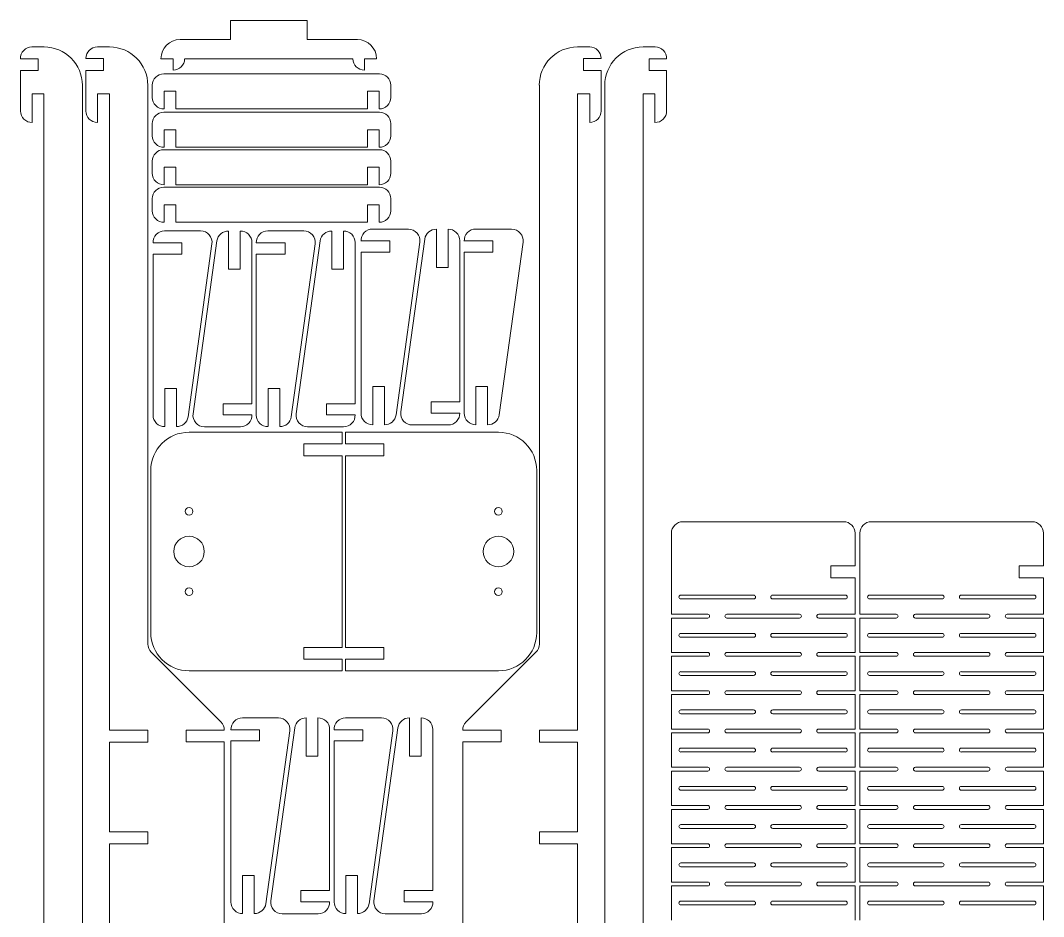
# Model space of a CAD drawing. Header units: inches. Extents: x 0 to 11.4, y -3.9 to 16.6.
# Drawn here: x 0 to 10.53, y 7.33 to 16.55 of the extents above; entities that cross this region are included whole.
import ezdxf

# ---------------------------------------------------------------- set-up
doc = ezdxf.new("R2010")
doc.units = ezdxf.units.IN
doc.header["$MEASUREMENT"] = 0
doc.layers.add('inside', color=3, linetype='Continuous', lineweight=0)
doc.layers.add('outside', color=6, linetype='Continuous', lineweight=0)

msp = doc.modelspace()

# ---------------------------------------------------------------- linework, layer by layer
at = {"layer": 'inside'}
for p, q in [((7.545, 10.637), (6.797, 10.637)), ((8.49, 10.637), (7.742, 10.637)), ((9.486, 10.637), (8.738, 10.637)), ((10.431, 10.637), (9.683, 10.637)), ((6.797, 10.597), (7.545, 10.597)), ((7.742, 10.597), (8.49, 10.597)), ((8.738, 10.597), (9.486, 10.597)), ((9.683, 10.597), (10.431, 10.597)), ((8.018, 10.44), (7.27, 10.44)), ((9.958, 10.44), (9.21, 10.44)), ((7.27, 10.401), (8.018, 10.401)), ((9.21, 10.401), (9.958, 10.401)), ((7.545, 10.243), (6.797, 10.243)), ((8.49, 10.243), (7.742, 10.243)), ((9.486, 10.243), (8.738, 10.243)), ((10.431, 10.243), (9.683, 10.243)), ((6.797, 10.204), (7.545, 10.204)), ((7.742, 10.204), (8.49, 10.204)), ((8.738, 10.204), (9.486, 10.204)), ((9.683, 10.204), (10.431, 10.204)), ((8.018, 10.046), (7.27, 10.046)), ((7.27, 10.007), (8.018, 10.007)), ((9.958, 10.046), (9.21, 10.046)), ((9.21, 10.007), (9.958, 10.007)), ((7.545, 9.849), (6.797, 9.849)), ((6.797, 9.81), (7.545, 9.81)), ((8.49, 9.849), (7.742, 9.849)), ((7.742, 9.81), (8.49, 9.81)), ((9.486, 9.849), (8.738, 9.849)), ((8.738, 9.81), (9.486, 9.81)), ((10.431, 9.849), (9.683, 9.849)), ((9.683, 9.81), (10.431, 9.81)), ((8.018, 9.653), (7.27, 9.653)), ((7.27, 9.613), (8.018, 9.613)), ((9.958, 9.653), (9.21, 9.653)), ((9.21, 9.613), (9.958, 9.613)), ((7.545, 9.456), (6.797, 9.456)), ((6.797, 9.416), (7.545, 9.416)), ((8.49, 9.456), (7.742, 9.456)), ((7.742, 9.416), (8.49, 9.416)), ((9.486, 9.456), (8.738, 9.456)), ((8.738, 9.416), (9.486, 9.416)), ((10.431, 9.456), (9.683, 9.456)), ((9.683, 9.416), (10.431, 9.416)), ((8.018, 9.259), (7.27, 9.259)), ((7.27, 9.219), (8.018, 9.219)), ((9.958, 9.259), (9.21, 9.259)), ((9.21, 9.219), (9.958, 9.219)), ((7.545, 9.062), (6.797, 9.062)), ((8.49, 9.062), (7.742, 9.062)), ((9.486, 9.062), (8.738, 9.062)), ((10.431, 9.062), (9.683, 9.062)), ((6.797, 9.023), (7.545, 9.023)), ((7.742, 9.023), (8.49, 9.023)), ((8.738, 9.023), (9.486, 9.023)), ((9.683, 9.023), (10.431, 9.023)), ((8.018, 8.865), (7.27, 8.865)), ((9.958, 8.865), (9.21, 8.865)), ((7.27, 8.826), (8.018, 8.826)), ((9.21, 8.826), (9.958, 8.826)), ((7.545, 8.668), (6.797, 8.668)), ((8.49, 8.668), (7.742, 8.668)), ((9.486, 8.668), (8.738, 8.668)), ((10.431, 8.668), (9.683, 8.668)), ((6.797, 8.629), (7.545, 8.629)), ((7.742, 8.629), (8.49, 8.629)), ((8.738, 8.629), (9.486, 8.629)), ((9.683, 8.629), (10.431, 8.629)), ((8.018, 8.471), (7.27, 8.471)), ((7.27, 8.432), (8.018, 8.432)), ((9.958, 8.471), (9.21, 8.471)), ((9.21, 8.432), (9.958, 8.432)), ((7.545, 8.275), (6.797, 8.275)), ((6.797, 8.235), (7.545, 8.235)), ((8.49, 8.275), (7.742, 8.275)), ((7.742, 8.235), (8.49, 8.235)), ((9.486, 8.275), (8.738, 8.275)), ((8.738, 8.235), (9.486, 8.235)), ((10.431, 8.275), (9.683, 8.275)), ((9.683, 8.235), (10.431, 8.235)), ((8.018, 8.078), (7.27, 8.078)), ((7.27, 8.038), (8.018, 8.038)), ((9.958, 8.078), (9.21, 8.078)), ((9.21, 8.038), (9.958, 8.038)), ((7.545, 7.881), (6.797, 7.881)), ((6.797, 7.842), (7.545, 7.842)), ((8.49, 7.881), (7.742, 7.881)), ((7.742, 7.842), (8.49, 7.842)), ((9.486, 7.881), (8.738, 7.881)), ((8.738, 7.842), (9.486, 7.842)), ((10.431, 7.881), (9.683, 7.881)), ((9.683, 7.842), (10.431, 7.842)), ((8.018, 7.684), (7.27, 7.684)), ((7.27, 7.645), (8.018, 7.645)), ((9.958, 7.684), (9.21, 7.684)), ((9.21, 7.645), (9.958, 7.645)), ((7.545, 7.487), (6.797, 7.487)), ((8.49, 7.487), (7.742, 7.487)), ((9.486, 7.487), (8.738, 7.487)), ((10.431, 7.487), (9.683, 7.487)), ((6.797, 7.448), (7.545, 7.448)), ((7.742, 7.448), (8.49, 7.448)), ((8.738, 7.448), (9.486, 7.448)), ((9.683, 7.448), (10.431, 7.448))]:
    msp.add_line(p, q, dxfattribs=at)
for centre, radius in [((1.735, 11.499), 0.0394), ((4.919, 11.499), 0.0394), ((1.735, 11.086), 0.157), ((4.919, 11.086), 0.157), ((1.735, 10.672), 0.0394), ((4.919, 10.672), 0.0394)]:
    msp.add_circle(centre, radius, dxfattribs=at)
for centre, start, end in [((6.797, 10.617), 90, 270), ((7.545, 10.617), 270, 90), ((7.742, 10.617), 90, 270), ((8.49, 10.617), 270, 90), ((8.738, 10.617), 90, 270), ((9.486, 10.617), 270, 90), ((9.683, 10.617), 90, 270), ((10.431, 10.617), 270, 90), ((7.27, 10.42), 90, 270), ((8.018, 10.42), 270, 90), ((9.21, 10.42), 90, 270), ((9.958, 10.42), 270, 90), ((6.797, 10.223), 90, 270), ((7.545, 10.223), 270, 90), ((7.742, 10.223), 90, 270), ((8.49, 10.223), 270, 90), ((8.738, 10.223), 90, 270), ((9.486, 10.223), 270, 90), ((9.683, 10.223), 90, 270), ((10.431, 10.223), 270, 90), ((7.27, 10.027), 90, 270), ((8.018, 10.027), 270, 90), ((9.21, 10.027), 90, 270), ((9.958, 10.027), 270, 90), ((6.797, 9.83), 90, 270), ((7.545, 9.83), 270, 90), ((7.742, 9.83), 90, 270), ((8.49, 9.83), 270, 90), ((8.738, 9.83), 90, 270), ((9.486, 9.83), 270, 90), ((9.683, 9.83), 90, 270), ((10.431, 9.83), 270, 90), ((7.27, 9.633), 90, 270), ((8.018, 9.633), 270, 90), ((9.21, 9.633), 90, 270), ((9.958, 9.633), 270, 90), ((6.797, 9.436), 90, 270), ((7.545, 9.436), 270, 90), ((7.742, 9.436), 90, 270), ((8.49, 9.436), 270, 90), ((8.738, 9.436), 90, 270), ((9.486, 9.436), 270, 90), ((9.683, 9.436), 90, 270), ((10.431, 9.436), 270, 90), ((7.27, 9.239), 90, 270), ((8.018, 9.239), 270, 90), ((9.21, 9.239), 90, 270), ((9.958, 9.239), 270, 90), ((6.797, 9.042), 90, 270), ((7.545, 9.042), 270, 90), ((7.742, 9.042), 90, 270), ((8.49, 9.042), 270, 90), ((8.738, 9.042), 90, 270), ((9.486, 9.042), 270, 90), ((9.683, 9.042), 90, 270), ((10.431, 9.042), 270, 90), ((7.27, 8.845), 90, 270), ((8.018, 8.845), 270, 90), ((9.21, 8.845), 90, 270), ((9.958, 8.845), 270, 90), ((6.797, 8.649), 90, 270), ((7.545, 8.649), 270, 90), ((7.742, 8.649), 90, 270), ((8.49, 8.649), 270, 90), ((8.738, 8.649), 90, 270), ((9.486, 8.649), 270, 90), ((9.683, 8.649), 90, 270), ((10.431, 8.649), 270, 90), ((7.27, 8.452), 90, 270), ((8.018, 8.452), 270, 90), ((9.21, 8.452), 90, 270), ((9.958, 8.452), 270, 90), ((6.797, 8.255), 90, 270), ((7.545, 8.255), 270, 90), ((7.742, 8.255), 90, 270), ((8.49, 8.255), 270, 90), ((8.738, 8.255), 90, 270), ((9.486, 8.255), 270, 90), ((9.683, 8.255), 90, 270), ((10.431, 8.255), 270, 90), ((7.27, 8.058), 90, 270), ((8.018, 8.058), 270, 90), ((9.21, 8.058), 90, 270), ((9.958, 8.058), 270, 90), ((6.797, 7.861), 90, 270), ((7.545, 7.861), 270, 90), ((7.742, 7.861), 90, 270), ((8.49, 7.861), 270, 90), ((8.738, 7.861), 90, 270), ((9.486, 7.861), 270, 90), ((9.683, 7.861), 90, 270), ((10.431, 7.861), 270, 90), ((7.27, 7.664), 90, 270), ((8.018, 7.664), 270, 90), ((9.21, 7.664), 90, 270), ((9.958, 7.664), 270, 90), ((6.797, 7.468), 90, 270), ((7.545, 7.468), 270, 90), ((7.742, 7.468), 90, 270), ((8.49, 7.468), 270, 90), ((8.738, 7.468), 90, 270), ((9.486, 7.468), 270, 90), ((9.683, 7.468), 90, 270), ((10.431, 7.468), 270, 90)]:
    msp.add_arc(centre, 0.0197, start, end, dxfattribs=at)
at = {"layer": 'outside'}
for p, q in [((2.949, 16.551), (2.162, 16.551)), ((2.162, 16.551), (2.162, 16.354)), ((2.949, 16.354), (2.949, 16.551)), ((2.162, 16.354), (1.643, 16.354)), ((3.468, 16.354), (2.949, 16.354)), ((0.243, 16.278), (0.118, 16.278)), ((0.917, 16.278), (0.792, 16.278)), ((5.733, 16.278), (5.858, 16.278)), ((6.407, 16.278), (6.532, 16.278)), ((0, 16.157), (0.181, 16.157)), ((0.181, 16.157), (0.181, 16.037)), ((0.674, 16.16), (0.854, 16.16)), ((0.854, 16.16), (0.854, 16.035)), ((1.446, 16.157), (1.571, 16.157)), ((1.571, 16.157), (1.571, 16.039)), ((1.69, 16.157), (3.422, 16.157)), ((3.54, 16.039), (3.54, 16.157)), ((3.54, 16.157), (3.665, 16.157)), ((5.977, 16.16), (5.796, 16.16)), ((5.796, 16.16), (5.796, 16.035)), ((6.65, 16.157), (6.47, 16.157)), ((6.47, 16.157), (6.47, 16.037)), ((0.181, 16.037), (0, 16.037)), ((0, 16.037), (0, 15.619)), ((0.854, 16.035), (0.674, 16.035)), ((0.674, 16.035), (0.674, 15.619)), ((5.796, 16.035), (5.977, 16.035)), ((5.977, 16.035), (5.977, 15.619)), ((6.47, 16.037), (6.65, 16.037)), ((6.65, 16.037), (6.65, 15.619)), ((3.694, 16.002), (1.475, 16.002)), ((0.12, 15.501), (0.12, 15.796)), ((0.12, 15.796), (0.241, 15.796)), ((0.241, 15.796), (0.241, 0.481)), ((0.637, 0.394), (0.637, 15.884)), ((0.792, 15.501), (0.792, 15.796)), ((0.792, 15.796), (0.917, 15.796)), ((0.917, 15.796), (0.917, 9.248)), ((1.311, 10.133), (1.311, 15.884)), ((1.357, 15.884), (1.357, 15.759)), ((1.478, 15.822), (1.598, 15.822)), ((1.478, 15.641), (1.478, 15.822)), ((1.598, 15.822), (1.598, 15.641)), ((3.571, 15.641), (3.571, 15.822)), ((3.571, 15.822), (3.691, 15.822)), ((3.691, 15.822), (3.691, 15.641)), ((3.812, 15.759), (3.812, 15.884)), ((5.34, 10.133), (5.34, 15.884)), ((5.858, 15.796), (5.733, 15.796)), ((5.733, 15.796), (5.733, 9.248)), ((5.858, 15.501), (5.858, 15.796)), ((6.014, 0.394), (6.014, 15.884)), ((6.53, 15.796), (6.41, 15.796)), ((6.41, 15.796), (6.41, 0.481)), ((6.53, 15.501), (6.53, 15.796)), ((3.694, 15.607), (1.475, 15.607)), ((1.598, 15.641), (3.571, 15.641)), ((1.357, 15.489), (1.357, 15.364)), ((3.812, 15.364), (3.812, 15.489)), ((1.478, 15.426), (1.598, 15.426)), ((1.478, 15.246), (1.478, 15.426)), ((1.598, 15.426), (1.598, 15.246)), ((3.571, 15.246), (3.571, 15.426)), ((3.571, 15.426), (3.691, 15.426)), ((3.691, 15.426), (3.691, 15.246)), ((3.694, 15.221), (1.475, 15.221)), ((1.598, 15.246), (3.571, 15.246)), ((1.357, 15.103), (1.357, 14.978)), ((3.812, 14.978), (3.812, 15.103)), ((1.478, 15.041), (1.598, 15.041)), ((1.478, 14.86), (1.478, 15.041)), ((1.598, 15.041), (1.598, 14.86)), ((3.571, 14.86), (3.571, 15.041)), ((3.571, 15.041), (3.691, 15.041)), ((3.691, 15.041), (3.691, 14.86)), ((1.598, 14.86), (3.571, 14.86)), ((3.694, 14.835), (1.475, 14.835)), ((1.357, 14.717), (1.357, 14.592)), ((1.478, 14.655), (1.598, 14.655)), ((1.478, 14.474), (1.478, 14.655)), ((1.598, 14.655), (1.598, 14.474)), ((3.571, 14.474), (3.571, 14.655)), ((3.571, 14.655), (3.691, 14.655)), ((3.691, 14.655), (3.691, 14.474)), ((3.812, 14.592), (3.812, 14.717)), ((1.598, 14.474), (3.571, 14.474)), ((1.854, 14.385), (1.483, 14.385)), ((2.141, 13.99), (2.141, 14.384)), ((2.261, 14.384), (2.261, 13.99)), ((2.916, 14.385), (2.545, 14.385)), ((3.203, 13.99), (3.203, 14.384)), ((3.323, 14.384), (3.323, 13.99)), ((3.993, 14.404), (3.623, 14.404)), ((4.28, 14.009), (4.28, 14.403)), ((4.401, 14.403), (4.401, 14.009)), ((5.055, 14.404), (4.685, 14.404)), ((1.365, 14.262), (1.661, 14.262)), ((1.661, 14.262), (1.661, 14.147)), ((1.725, 12.472), (1.971, 14.251)), ((2.022, 14.282), (1.776, 12.503)), ((2.382, 12.607), (2.382, 14.266)), ((2.427, 14.262), (2.723, 14.262)), ((2.723, 14.262), (2.723, 14.147)), ((2.787, 12.472), (3.033, 14.251)), ((3.084, 14.282), (2.838, 12.503)), ((3.444, 12.607), (3.444, 14.266)), ((3.505, 14.282), (3.8, 14.282)), ((3.8, 14.282), (3.8, 14.166)), ((3.865, 12.492), (4.11, 14.27)), ((4.161, 14.301), (3.915, 12.522)), ((4.521, 12.626), (4.521, 14.285)), ((4.567, 14.282), (4.862, 14.282)), ((4.862, 14.282), (4.862, 14.166)), ((4.927, 12.492), (5.172, 14.27)), ((1.661, 14.147), (1.365, 14.147)), ((1.365, 14.147), (1.365, 12.489)), ((2.723, 14.147), (2.427, 14.147)), ((2.427, 14.147), (2.427, 12.489)), ((3.8, 14.166), (3.505, 14.166)), ((3.505, 14.166), (3.505, 12.508)), ((4.862, 14.166), (4.567, 14.166)), ((4.567, 14.166), (4.567, 12.508)), ((4.401, 14.009), (4.28, 14.009)), ((2.261, 13.99), (2.141, 13.99)), ((3.323, 13.99), (3.203, 13.99)), ((1.486, 12.371), (1.486, 12.764)), ((1.486, 12.764), (1.606, 12.764)), ((1.606, 12.764), (1.606, 12.371)), ((2.548, 12.371), (2.548, 12.764)), ((2.548, 12.764), (2.668, 12.764)), ((2.668, 12.764), (2.668, 12.371)), ((3.625, 12.39), (3.625, 12.783)), ((3.625, 12.783), (3.745, 12.783)), ((3.745, 12.783), (3.745, 12.39)), ((4.687, 12.39), (4.687, 12.783)), ((4.687, 12.783), (4.807, 12.783)), ((4.807, 12.783), (4.807, 12.39)), ((2.087, 12.492), (2.087, 12.607)), ((2.087, 12.607), (2.382, 12.607)), ((3.148, 12.492), (3.148, 12.607)), ((3.148, 12.607), (3.444, 12.607)), ((4.226, 12.511), (4.226, 12.626)), ((4.226, 12.626), (4.521, 12.626)), ((2.382, 12.492), (2.087, 12.492)), ((3.444, 12.492), (3.148, 12.492)), ((4.521, 12.511), (4.226, 12.511)), ((1.893, 12.369), (2.264, 12.369)), ((2.955, 12.369), (3.326, 12.369)), ((4.032, 12.388), (4.403, 12.388)), ((3.31, 12.313), (1.735, 12.313)), ((3.31, 12.193), (3.31, 12.313)), ((4.919, 12.313), (3.344, 12.313)), ((3.344, 12.313), (3.344, 12.193)), ((2.916, 12.072), (2.916, 12.193)), ((2.916, 12.193), (3.31, 12.193)), ((3.344, 12.193), (3.738, 12.193)), ((3.738, 12.193), (3.738, 12.072)), ((3.31, 12.072), (2.916, 12.072)), ((3.31, 10.099), (3.31, 12.072)), ((3.344, 12.072), (3.344, 10.099)), ((3.738, 12.072), (3.344, 12.072)), ((1.342, 11.919), (1.342, 10.252)), ((5.313, 10.252), (5.313, 11.919)), ((6.817, 11.392), (8.471, 11.392)), ((8.757, 11.392), (10.411, 11.392)), ((6.699, 10.44), (6.699, 11.274)), ((8.589, 11.274), (8.589, 10.937)), ((8.639, 10.44), (8.639, 11.274)), ((10.529, 11.274), (10.529, 10.937)), ((8.589, 10.937), (8.339, 10.937)), ((8.339, 10.937), (8.339, 10.816)), ((10.529, 10.937), (10.279, 10.937)), ((10.279, 10.937), (10.279, 10.816)), ((8.339, 10.816), (8.589, 10.816)), ((8.589, 10.816), (8.589, 10.44)), ((10.279, 10.816), (10.529, 10.816)), ((10.529, 10.816), (10.529, 10.44)), ((7.073, 10.44), (6.699, 10.44)), ((8.589, 10.44), (8.215, 10.44)), ((9.013, 10.44), (8.639, 10.44)), ((10.529, 10.44), (10.155, 10.44)), ((6.699, 10.046), (6.699, 10.401)), ((6.699, 10.401), (7.073, 10.401)), ((8.215, 10.401), (8.589, 10.401)), ((8.589, 10.401), (8.589, 10.046)), ((8.639, 10.046), (8.639, 10.401)), ((8.639, 10.401), (9.013, 10.401)), ((10.155, 10.401), (10.529, 10.401)), ((10.529, 10.401), (10.529, 10.046)), ((2.063, 9.332), (1.345, 10.05)), ((2.916, 9.979), (2.916, 10.099)), ((2.916, 10.099), (3.31, 10.099)), ((3.344, 10.099), (3.738, 10.099)), ((3.738, 10.099), (3.738, 9.979)), ((4.587, 9.332), (5.305, 10.05)), ((7.073, 10.046), (6.699, 10.046)), ((6.699, 9.653), (6.699, 10.007)), ((6.699, 10.007), (7.073, 10.007)), ((8.589, 10.046), (8.215, 10.046)), ((8.215, 10.007), (8.589, 10.007)), ((8.589, 10.007), (8.589, 9.653)), ((9.013, 10.046), (8.639, 10.046)), ((8.639, 9.653), (8.639, 10.007)), ((8.639, 10.007), (9.013, 10.007)), ((10.529, 10.046), (10.155, 10.046)), ((10.155, 10.007), (10.529, 10.007)), ((10.529, 10.007), (10.529, 9.653)), ((3.31, 9.979), (2.916, 9.979)), ((3.31, 9.858), (3.31, 9.979)), ((3.738, 9.979), (3.344, 9.979)), ((3.344, 9.979), (3.344, 9.858)), ((1.735, 9.858), (3.31, 9.858)), ((3.344, 9.858), (4.919, 9.858)), ((7.073, 9.653), (6.699, 9.653)), ((6.699, 9.259), (6.699, 9.613)), ((6.699, 9.613), (7.073, 9.613)), ((8.589, 9.653), (8.215, 9.653)), ((8.215, 9.613), (8.589, 9.613)), ((8.589, 9.613), (8.589, 9.259)), ((9.013, 9.653), (8.639, 9.653)), ((8.639, 9.259), (8.639, 9.613)), ((8.639, 9.613), (9.013, 9.613)), ((10.529, 9.653), (10.155, 9.653)), ((10.155, 9.613), (10.529, 9.613)), ((10.529, 9.613), (10.529, 9.259)), ((2.654, 9.374), (2.284, 9.374)), ((2.941, 8.979), (2.941, 9.373)), ((3.061, 9.373), (3.061, 8.979)), ((3.716, 9.374), (3.346, 9.374)), ((4.003, 8.979), (4.003, 9.373)), ((4.123, 9.373), (4.123, 8.979)), ((2.822, 9.271), (2.576, 7.492)), ((3.884, 9.271), (3.638, 7.492)), ((0.917, 9.248), (1.311, 9.248)), ((1.311, 9.248), (1.311, 9.123)), ((1.704, 9.126), (1.704, 9.246)), ((1.704, 9.246), (2.098, 9.246)), ((2.166, 9.251), (2.461, 9.251)), ((2.461, 9.251), (2.461, 9.136)), ((2.526, 7.461), (2.771, 9.24)), ((3.182, 7.596), (3.182, 9.255)), ((3.228, 9.251), (3.523, 9.251)), ((3.523, 9.251), (3.523, 9.136)), ((3.588, 7.461), (3.833, 9.24)), ((4.244, 7.596), (4.244, 9.255)), ((4.946, 9.246), (4.552, 9.246)), ((4.946, 9.126), (4.946, 9.246)), ((5.733, 9.248), (5.34, 9.248)), ((5.34, 9.248), (5.34, 9.123)), ((7.073, 9.259), (6.699, 9.259)), ((6.699, 8.865), (6.699, 9.219)), ((6.699, 9.219), (7.073, 9.219)), ((8.589, 9.259), (8.215, 9.259)), ((8.215, 9.219), (8.589, 9.219)), ((8.589, 9.219), (8.589, 8.865)), ((9.013, 9.259), (8.639, 9.259)), ((8.639, 8.865), (8.639, 9.219)), ((8.639, 9.219), (9.013, 9.219)), ((10.529, 9.259), (10.155, 9.259)), ((10.155, 9.219), (10.529, 9.219)), ((10.529, 9.219), (10.529, 8.865)), ((1.311, 9.123), (0.917, 9.123)), ((0.917, 9.123), (0.917, 8.201)), ((2.098, 9.126), (1.704, 9.126)), ((2.098, 7.152), (2.098, 9.126)), ((2.461, 9.136), (2.165, 9.136)), ((2.165, 9.136), (2.165, 7.478)), ((3.523, 9.136), (3.227, 9.136)), ((3.227, 9.136), (3.227, 7.478)), ((4.552, 7.152), (4.552, 9.126)), ((4.552, 9.126), (4.946, 9.126)), ((5.34, 9.123), (5.733, 9.123)), ((5.733, 9.123), (5.733, 8.201)), ((3.061, 8.979), (2.941, 8.979)), ((4.123, 8.979), (4.003, 8.979)), ((7.073, 8.865), (6.699, 8.865)), ((8.589, 8.865), (8.215, 8.865)), ((9.013, 8.865), (8.639, 8.865)), ((10.529, 8.865), (10.155, 8.865)), ((6.699, 8.471), (6.699, 8.826)), ((6.699, 8.826), (7.073, 8.826)), ((8.215, 8.826), (8.589, 8.826)), ((8.589, 8.826), (8.589, 8.471)), ((8.639, 8.471), (8.639, 8.826)), ((8.639, 8.826), (9.013, 8.826)), ((10.155, 8.826), (10.529, 8.826)), ((10.529, 8.826), (10.529, 8.471)), ((7.073, 8.471), (6.699, 8.471)), ((6.699, 8.078), (6.699, 8.432)), ((6.699, 8.432), (7.073, 8.432)), ((8.589, 8.471), (8.215, 8.471)), ((8.215, 8.432), (8.589, 8.432)), ((8.589, 8.432), (8.589, 8.078)), ((9.013, 8.471), (8.639, 8.471)), ((8.639, 8.078), (8.639, 8.432)), ((8.639, 8.432), (9.013, 8.432)), ((10.529, 8.471), (10.155, 8.471)), ((10.155, 8.432), (10.529, 8.432)), ((10.529, 8.432), (10.529, 8.078)), ((0.917, 8.201), (1.311, 8.201)), ((1.311, 8.201), (1.311, 8.076)), ((5.733, 8.201), (5.34, 8.201)), ((5.34, 8.201), (5.34, 8.076)), ((1.311, 8.076), (0.917, 8.076)), ((0.917, 8.076), (0.917, 7.155)), ((5.34, 8.076), (5.733, 8.076)), ((5.733, 8.076), (5.733, 7.155)), ((7.073, 8.078), (6.699, 8.078)), ((6.699, 7.684), (6.699, 8.038)), ((6.699, 8.038), (7.073, 8.038)), ((8.589, 8.078), (8.215, 8.078)), ((8.215, 8.038), (8.589, 8.038)), ((8.589, 8.038), (8.589, 7.684)), ((9.013, 8.078), (8.639, 8.078)), ((8.639, 7.684), (8.639, 8.038)), ((8.639, 8.038), (9.013, 8.038)), ((10.529, 8.078), (10.155, 8.078)), ((10.155, 8.038), (10.529, 8.038)), ((10.529, 8.038), (10.529, 7.684)), ((2.286, 7.36), (2.286, 7.753)), ((2.286, 7.753), (2.406, 7.753)), ((2.406, 7.753), (2.406, 7.36)), ((3.348, 7.36), (3.348, 7.753)), ((3.348, 7.753), (3.468, 7.753)), ((3.468, 7.753), (3.468, 7.36)), ((2.887, 7.481), (2.887, 7.596)), ((2.887, 7.596), (3.182, 7.596)), ((3.949, 7.481), (3.949, 7.596)), ((3.949, 7.596), (4.244, 7.596)), ((7.073, 7.684), (6.699, 7.684)), ((6.699, 7.29), (6.699, 7.645)), ((6.699, 7.645), (7.073, 7.645)), ((8.589, 7.684), (8.215, 7.684)), ((8.215, 7.645), (8.589, 7.645)), ((8.589, 7.645), (8.589, 7.29)), ((9.013, 7.684), (8.639, 7.684)), ((8.639, 7.29), (8.639, 7.645)), ((8.639, 7.645), (9.013, 7.645)), ((10.529, 7.684), (10.155, 7.684)), ((10.155, 7.645), (10.529, 7.645)), ((10.529, 7.645), (10.529, 7.29)), ((3.182, 7.481), (2.887, 7.481)), ((4.244, 7.481), (3.949, 7.481)), ((2.693, 7.358), (3.064, 7.358)), ((3.755, 7.358), (4.126, 7.358))]:
    msp.add_line(p, q, dxfattribs=at)
for centre, radius, start, end in [((1.643, 16.157), 0.197, 90, 180), ((3.468, 16.157), 0.197, 0, 90), ((0.118, 16.16), 0.118, 90, 181.146), ((0.243, 15.884), 0.394, 360, 90), ((0.792, 16.16), 0.118, 90, 180), ((0.917, 15.884), 0.394, 360, 90), ((5.733, 15.884), 0.394, 90, 180), ((5.858, 16.16), 0.118, 0, 90), ((6.407, 15.884), 0.394, 90, 180), ((6.532, 16.16), 0.118, 358.854, 90), ((1.571, 16.157), 0.118, 270, 360), ((3.54, 16.157), 0.118, 180, 270), ((1.475, 15.884), 0.118, 90, 180), ((3.694, 15.884), 0.118, 0, 90), ((1.475, 15.759), 0.118, 180, 271.146), ((3.694, 15.759), 0.118, 268.854, 0), ((0.118, 15.619), 0.118, 180, 271.146), ((0.792, 15.619), 0.118, 180, 270), ((1.475, 15.489), 0.118, 90, 180), ((3.694, 15.489), 0.118, 0, 90), ((5.858, 15.619), 0.118, 270, 0), ((6.532, 15.619), 0.118, 268.854, 0), ((1.475, 15.364), 0.118, 180, 271.146), ((3.694, 15.364), 0.118, 268.854, 0), ((1.475, 15.103), 0.118, 90, 180), ((3.694, 15.103), 0.118, 0, 90), ((1.475, 14.978), 0.118, 180, 271.146), ((3.694, 14.978), 0.118, 268.854, 0), ((1.475, 14.717), 0.118, 90, 180), ((3.694, 14.717), 0.118, 0, 90), ((1.475, 14.592), 0.118, 180, 271.146), ((3.694, 14.592), 0.118, 268.854, 0), ((1.483, 14.267), 0.118, 90, 182.2924), ((1.854, 14.267), 0.118, 352.1421, 90), ((2.139, 14.266), 0.118, 88.854, 172.1421), ((2.264, 14.266), 0.118, 0, 91.146), ((2.545, 14.267), 0.118, 90, 182.2924), ((2.916, 14.267), 0.118, 352.1421, 90), ((3.201, 14.266), 0.118, 88.854, 172.1421), ((3.326, 14.266), 0.118, 0, 91.146), ((3.623, 14.286), 0.118, 90, 182.2924), ((3.993, 14.286), 0.118, 352.1421, 90), ((4.278, 14.285), 0.118, 88.854, 172.1421), ((4.403, 14.285), 0.118, 0, 91.146), ((4.685, 14.286), 0.118, 90, 182.2924), ((5.055, 14.286), 0.118, 352.1421, 90), ((1.483, 12.489), 0.118, 180, 271.146), ((1.608, 12.489), 0.118, 268.854, 352.1421), ((1.893, 12.487), 0.118, 172.1421, 270), ((2.264, 12.487), 0.118, 270, 2.2924), ((2.545, 12.489), 0.118, 180, 271.146), ((2.67, 12.489), 0.118, 268.854, 352.1421), ((2.955, 12.487), 0.118, 172.1421, 270), ((3.326, 12.487), 0.118, 270, 2.2924), ((3.623, 12.508), 0.118, 180, 271.146), ((3.748, 12.508), 0.118, 268.854, 352.1421), ((4.032, 12.506), 0.118, 172.1421, 270), ((4.403, 12.506), 0.118, 270, 2.2924), ((4.685, 12.508), 0.118, 180, 271.146), ((4.81, 12.508), 0.118, 268.854, 352.1421), ((1.735, 11.919), 0.394, 90, 180), ((4.919, 11.919), 0.394, 0, 90), ((6.817, 11.274), 0.118, 90, 180), ((8.471, 11.274), 0.118, 360, 90), ((8.757, 11.274), 0.118, 90, 180), ((10.411, 11.274), 0.118, 360, 90), ((7.073, 10.42), 0.0197, 270, 90), ((8.215, 10.42), 0.0197, 90, 270), ((9.013, 10.42), 0.0197, 270, 90), ((10.155, 10.42), 0.0197, 90, 270), ((1.735, 10.252), 0.394, 180, 270), ((4.919, 10.252), 0.394, 270, 360), ((1.429, 10.133), 0.118, 180, 225), ((5.222, 10.133), 0.118, 315, 0), ((7.073, 10.027), 0.0197, 270, 90), ((8.215, 10.027), 0.0197, 90, 270), ((9.013, 10.027), 0.0197, 270, 90), ((10.155, 10.027), 0.0197, 90, 270), ((7.073, 9.633), 0.0197, 270, 90), ((8.215, 9.633), 0.0197, 90, 270), ((9.013, 9.633), 0.0197, 270, 90), ((10.155, 9.633), 0.0197, 90, 270), ((2.284, 9.256), 0.118, 90, 182.2924), ((2.654, 9.256), 0.118, 352.1421, 90), ((2.939, 9.255), 0.118, 88.854, 172.1421), ((3.064, 9.255), 0.118, 0, 91.146), ((3.346, 9.256), 0.118, 90, 182.2924), ((3.716, 9.256), 0.118, 352.1421, 90), ((4.001, 9.255), 0.118, 88.854, 172.1421), ((4.126, 9.255), 0.118, 0, 91.146), ((1.98, 9.248), 0.118, 358.854, 45), ((4.67, 9.248), 0.118, 135, 181.146), ((7.073, 9.239), 0.0197, 270, 90), ((8.215, 9.239), 0.0197, 90, 270), ((9.013, 9.239), 0.0197, 270, 90), ((10.155, 9.239), 0.0197, 90, 270), ((7.073, 8.845), 0.0197, 270, 90), ((8.215, 8.845), 0.0197, 90, 270), ((9.013, 8.845), 0.0197, 270, 90), ((10.155, 8.845), 0.0197, 90, 270), ((7.073, 8.452), 0.0197, 270, 90), ((8.215, 8.452), 0.0197, 90, 270), ((9.013, 8.452), 0.0197, 270, 90), ((10.155, 8.452), 0.0197, 90, 270), ((7.073, 8.058), 0.0197, 270, 90), ((8.215, 8.058), 0.0197, 90, 270), ((9.013, 8.058), 0.0197, 270, 90), ((10.155, 8.058), 0.0197, 90, 270), ((7.073, 7.664), 0.0197, 270, 90), ((8.215, 7.664), 0.0197, 90, 270), ((9.013, 7.664), 0.0197, 270, 90), ((10.155, 7.664), 0.0197, 90, 270), ((2.284, 7.478), 0.118, 180, 271.146), ((2.693, 7.476), 0.118, 172.1421, 270), ((3.064, 7.476), 0.118, 270, 2.2924), ((3.346, 7.478), 0.118, 180, 271.146), ((3.755, 7.476), 0.118, 172.1421, 270), ((4.126, 7.476), 0.118, 270, 2.2924), ((2.409, 7.478), 0.118, 268.854, 352.1421), ((3.471, 7.478), 0.118, 268.854, 352.1421)]:
    msp.add_arc(centre, radius, start, end, dxfattribs=at)

doc.saveas('drawing.dxf')
